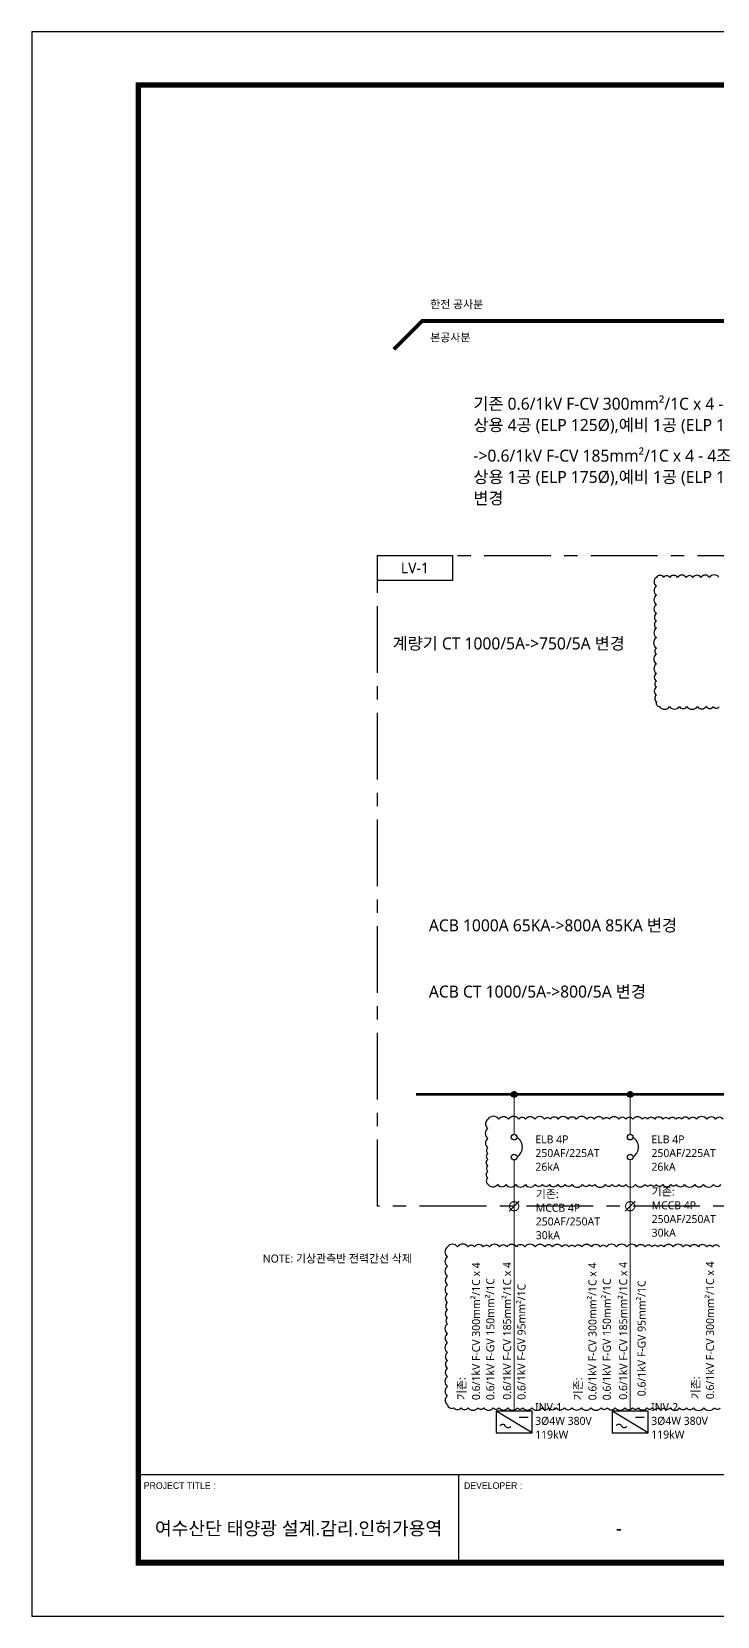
# Model space of a CAD drawing. Header units: millimetres. Extents: x 10297564 to 11610295, y -9287743 to -8409454.
# Drawn here: x 10381664 to 10407356, y -8795210 to -8735810 of the extents above; entities that cross this region are included whole.
import ezdxf
from ezdxf.enums import TextEntityAlignment as Align
from ezdxf.lldxf.tags import DXFTag

# ---------------------------------------------------------------- set-up
doc = ezdxf.new("R2010")
doc.units = ezdxf.units.MM
doc.header["$LTSCALE"] = 100
doc.linetypes.add('CENTER', pattern=[50.8, 31.75, -6.35, 6.35, -6.35])
doc.linetypes.add('CENTERX2', pattern=[4, 2.5, -0.5, 0.5, -0.5])
for name, color, linetype in [('1', 1, 'CENTER2'), ('2', 7, 'Continuous'), ('4', 4, 'Continuous'), ('7', 7, 'Continuous'), ('_도곽_마크', 7, 'Continuous'), ('BOX', 7, 'Continuous'), ('BOX_Def', 8, 'Continuous'), ('E-BACK', 8, 'Continuous'), ('E-PANL', 1, 'Continuous'), ('E-SYM1', 3, 'Continuous'), ('E-TEXT', 7, 'Continuous'), ('text', 7, 'Continuous')]:
    doc.layers.add(name, color=color, linetype=linetype)
doc.layers.add('250725 수정사항', color=21, linetype='Continuous', plot=False)
doc.layers.add('DIJ1-TEXT', color=7, linetype='Continuous', lineweight=5)
doc.layers.add('TITLE', color=7, linetype='Continuous', lineweight=0)
doc.layers.add('solar', color=7, linetype='Continuous', true_color=0x15299e)
doc.styles.add('MG', font='malgun.ttf')
doc.styles.add('RomanS', font='Dotum.ttf')
doc.styles.add('TITLE', font='H2GTRE.TTF')
tags = doc.linetypes.add('CENTER2', pattern=[1.125, 0.75, -0.125, 0.125, -0.125]).pattern_tags.tags
tags[10:11] = [DXFTag(74, 4), DXFTag(75, 0), DXFTag(340, '0'), DXFTag(46, 1.0), DXFTag(50, 0.0), DXFTag(44, 0.0), DXFTag(45, 0.0)]
tags[8:9] = [DXFTag(74, 4), DXFTag(75, 0), DXFTag(340, '0'), DXFTag(46, 1.0), DXFTag(50, 0.0), DXFTag(44, 0.0), DXFTag(45, 0.0)]
tags[6:7] = [DXFTag(74, 4), DXFTag(75, 0), DXFTag(340, '0'), DXFTag(46, 1.0), DXFTag(50, 0.0), DXFTag(44, 0.0), DXFTag(45, 0.0)]
tags[4:5] = [DXFTag(74, 4), DXFTag(75, 0), DXFTag(340, '0'), DXFTag(46, 1.0), DXFTag(50, 0.0), DXFTag(44, 0.0), DXFTag(45, 0.0)]

# ---------------------------------------------------------------- blocks, each defined once
blk = doc.blocks.new('A$C78AD5414')
at = {"layer": '_도곽_마크'}
for points in [[(40, 53), (40, 21)], [(160, 53), (40, 53)], [(160, 53), (160, 21)], [(280, 53), (160, 53)], [(40, 21), (811, 21)]]:
    blk.add_lwpolyline(points, dxfattribs=at)
at = {"layer": 'BOX', "const_width": 2}
blk.add_lwpolyline([(40, 20), (40, 574), (811, 574), (811, 20)], close=True, dxfattribs=at)
at = {"layer": 'BOX_Def'}
blk.add_lwpolyline([(0, 0), (841, 0), (841, 594), (0, 594)], close=True, dxfattribs=at)
at = {"style": 'TITLE'}
for s, p in [('여수산단 태양광 설계.감리.인허가용역', (100, 33)), ('-', (220, 33))]:
    blk.add_text(s, height=5, dxfattribs=at).set_placement(p, align=Align.MIDDLE)
at = {"layer": 'DIJ1-TEXT', "style": 'RomanS'}
for s, p in [('PROJECT TITLE :', (42, 49)), ('DEVELOPER :', (162, 49))]:
    blk.add_text(s, height=2.5, dxfattribs=at).set_placement(p, align=Align.MIDDLE_LEFT)
blk = doc.blocks.new('SLD_INV')
at = {"layer": 'E-SYM1'}
for p, q in [((675, -407), (-675, 407)), ((194, 188), (519, 188))]:
    blk.add_line(p, q, dxfattribs=at)
blk.add_lwpolyline([(-675, -407), (675, -407), (675, 407), (-675, 407)], close=True, dxfattribs=at)
for centre, start, end in [((-426, -196), 26.41833, 153.58167), ((-225, -96), 206.41833, 333.58167)]:
    blk.add_arc(centre, 112, start, end, dxfattribs=at)

msp = doc.modelspace()

# ---------------------------------------------------------------- linework, layer by layer
at = {"color": 1, "linetype": 'ByBlock'}
msp.add_lwpolyline([(10394617.9, -8755444.5), (10397431.4, -8755444.5), (10397431.4, -8756378.5), (10394617.9, -8756378.5)], close=True, dxfattribs=at)
at = {"layer": '1', "color": 1, "linetype": 'CENTER', "lineweight": 15, "ltscale": 10}
for p, q in [((10399553.1, -8780028.8), (10399934, -8779648)), ((10403902.5, -8780027.7), (10404283.3, -8779646.8))]:
    msp.add_line(p, q, dxfattribs=at)
for centre in [(10399743.6, -8779838.4), (10404092.9, -8779837.3)]:
    msp.add_circle(centre, 173.2, dxfattribs=at)
at = {"layer": '2', "color": 2}
for centre, radius in [((10399743.6, -8775646.6), 104.5), ((10399743.6, -8775646.6), 41.8), ((10404092.9, -8775645.5), 104.5), ((10404092.9, -8775645.5), 41.8)]:
    msp.add_circle(centre, radius, dxfattribs=at)
at = {"layer": '250725 수정사항'}
for points in [[(10407417.9, -8756264.3, 0.5205671), (10407060.3, -8756264.3, 0.5205671), (10406743.8, -8756264.3, 0.5205671), (10406443, -8756264.3, 0.5205671), (10406191.5, -8756264.3, 0.5205671), (10405862.3, -8756264.3, 0.5205671), (10405578.8, -8756264.3, 0.5205671), (10405348.9, -8756264.3, 0.5205671), (10405072.2, -8756264.3, 0.5205671), (10405072.2, -8756598.3, 0.5205671), (10405072.2, -8756929.5, 0.5205671), (10405072.2, -8757280.4, 0.5205671), (10405072.2, -8757620.9, 0.5205671), (10405072.2, -8757901, 0.5205671), (10405072.2, -8758173.7, 0.5205671), (10405072.2, -8758522.4, 0.5205671), (10405072.2, -8758917.8, 0.5205671), (10405072.2, -8759140, 0.5205671), (10405072.2, -8759510.2, 0.5205671), (10405072.2, -8759862.9, 0.5205671), (10405072.2, -8760154.4, 0.5205671), (10405072.2, -8760372, 0.5205671), (10405072.2, -8760680.6, 0.5205671), (10405072.2, -8760918, 0.5205671), (10405197.4, -8761108.9, 0.5205671), (10405569.7, -8761108.9, 0.5205671), (10405935.5, -8761108.9, 0.5205671), (10406217.8, -8761108.9, 0.5205671), (10406610.3, -8761108.9, 0.5205671), (10406940.2, -8761108.9, 0.5205671), (10407210.9, -8761108.9, 0.5205671), (10407430.8, -8761108.9, 0.5205671)], [(10407572.1, -8776574.5, 0.5205671), (10407294.9, -8776574.5, 0.5205671), (10406960.4, -8776574.5, 0.5205671), (10406574.1, -8776574.5, 0.5205671), (10406306.4, -8776574.5, 0.5205671), (10406018.5, -8776574.5, 0.5205671), (10405807.9, -8776574.5, 0.5205671), (10405544.1, -8776574.5, 0.5205671), (10405316.8, -8776574.5, 0.5205671), (10405013.6, -8776574.5, 0.5205671), (10404743.1, -8776574.5, 0.5205671), (10404540.6, -8776574.5, 0.5205671), (10404192.8, -8776574.5, 0.5205671), (10403933.3, -8776574.5, 0.5205671), (10403666.4, -8776574.5, 0.5205671), (10403306.7, -8776574.5, 0.5205671), (10403097.4, -8776574.5, 0.5205671), (10402739, -8776574.5, 0.5205671), (10402468.2, -8776574.5, 0.5205671), (10402072.4, -8776574.5, 0.5205671), (10401761.8, -8776574.5, 0.5205671), (10401396.5, -8776574.5, 0.5205671), (10401097.1, -8776574.5, 0.5205671), (10400881, -8776574.5, 0.5205671), (10400514.2, -8776574.5, 0.5205671), (10400172.5, -8776574.5, 0.5205671), (10399924.3, -8776574.5, 0.5205671), (10399526.7, -8776574.5, 0.5205671), (10399172.8, -8776574.5, 0.5205671), (10398757.4, -8776574.5, 0.5205671), (10398757.4, -8776913.8, 0.5205671), (10398757.4, -8777295.5, 0.5205671), (10398757.4, -8777649.4, 0.5205671), (10398757.4, -8777857.6, 0.5205671), (10398757.4, -8778083.7, 0.5205671), (10398757.4, -8778331.7, 0.5205671), (10398757.4, -8778533.5, 0.5205671), (10398757.4, -8778776.4, 0.5205671), (10398757.4, -8779005.7, 0.5205671), (10399126.5, -8779025.2, 0.5205671), (10399439.1, -8779025.2, 0.5205671), (10399802.1, -8779025.2, 0.5205671), (10400162.9, -8779025.2, 0.5205671), (10400535.1, -8779025.2, 0.5205671), (10400802.2, -8779025.2, 0.5205671), (10401067.3, -8779025.2, 0.5205671), (10401379.6, -8779025.2, 0.5205671), (10401659.3, -8779025.2, 0.5205671), (10401913.9, -8779025.2, 0.5205671), (10402299.5, -8779025.2, 0.5205671), (10402562.8, -8779025.2, 0.5205671), (10402767.5, -8779025.2, 0.5205671), (10403164.5, -8779025.2, 0.5205671), (10403415.6, -8779025.2, 0.5205671), (10403671.8, -8779025.2, 0.5205671), (10403926.7, -8779025.2, 0.5205671), (10404295, -8779025.2, 0.5205671), (10404641.3, -8779025.2, 0.5205671), (10404858.1, -8779025.2, 0.5205671), (10405071, -8779025.2, 0.5205671), (10405310.2, -8779025.2, 0.5205671), (10405615.6, -8779025.2, 0.5205671), (10405820.8, -8779025.2, 0.5205671), (10406131.4, -8779025.2, 0.5205671), (10406509, -8779025.2, 0.5205671), (10406842.6, -8779025.2, 0.5205671), (10407218.5, -8779025.2, 0.5205671), (10407492.6, -8779025.2, 0.5205671)], [(10407442, -8781360.6, 0.5205671), (10407177.5, -8781360.6, 0.5205671), (10406964.1, -8781360.6, 0.5205671), (10406647.7, -8781360.6, 0.5205671), (10406337.7, -8781360.6, 0.5205671), (10406073, -8781360.6, 0.5205671), (10405708.2, -8781360.6, 0.5205671), (10405347.5, -8781360.6, 0.5205671), (10405131.3, -8781360.6, 0.5205671), (10404906.2, -8781360.6, 0.5205671), (10404647.2, -8781360.6, 0.5205671), (10404334, -8781360.6, 0.5205671), (10403963.9, -8781360.6, 0.5205671), (10403583.1, -8781360.6, 0.5205671), (10403199.6, -8781360.6, 0.5205671), (10402966.7, -8781360.6, 0.5205671), (10402637.7, -8781360.6, 0.5205671), (10402279.8, -8781360.6, 0.5205671), (10402013.2, -8781360.6, 0.5205671), (10401798.8, -8781360.6, 0.5205671), (10401528.8, -8781360.6, 0.5205671), (10401185.9, -8781360.6, 0.5205671), (10400891.6, -8781360.6, 0.5205671), (10400528.7, -8781360.6, 0.5205671), (10400139, -8781360.6, 0.5205671), (10399829.7, -8781360.6, 0.5205671), (10399473.3, -8781360.6, 0.5205671), (10399194.3, -8781360.6, 0.5205671), (10398819.5, -8781360.6, 0.5205671), (10398588.6, -8781360.6, 0.5205671), (10398258.6, -8781360.6, 0.5205671), (10398023.6, -8781360.6, 0.5205671), (10397624.7, -8781360.6, 0.5205671), (10397243.6, -8781360.6, 0.5205671), (10397243.6, -8781730.5, 0.5205671), (10397243.6, -8782084.8, 0.5205671), (10397243.6, -8782461.1, 0.5205671), (10397243.6, -8782781.7, 0.5205671), (10397243.6, -8783129.2, 0.5205671), (10397243.6, -8783446.5, 0.5205671), (10397243.6, -8783713.5, 0.5205671), (10397243.6, -8784020.4, 0.5205671), (10397243.6, -8784241.2, 0.5205671), (10397243.6, -8784616.9, 0.5205671), (10397243.6, -8784948.2, 0.5205671), (10397243.6, -8785322.6, 0.5205671), (10397243.6, -8785624.6, 0.5205671), (10397243.6, -8785912.6, 0.5205671), (10397243.6, -8786218.6, 0.5205671), (10397243.6, -8786593.3, 0.5205671), (10397243.6, -8786942.2, 0.5205671), (10397243.6, -8787283.6, 0.5205671), (10397486.3, -8787391.5, 0.5205671), (10397754.2, -8787391.5, 0.5205671), (10398019.8, -8787391.5, 0.5205671), (10398391.3, -8787391.5, 0.5205671), (10398602.5, -8787391.5, 0.5205671), (10398958.6, -8787391.5, 0.5205671), (10399182.9, -8787391.5, 0.5205671), (10399508.8, -8787391.5, 0.5205671), (10399864.4, -8787391.5, 0.5205671), (10400067, -8787391.5, 0.5205671), (10400401.8, -8787391.5, 0.5205671), (10400778.2, -8787391.5, 0.5205671), (10401041.3, -8787391.5, 0.5205671), (10401329.6, -8787391.5, 0.5205671), (10401628.2, -8787391.5, 0.5205671), (10401913.5, -8787391.5, 0.5205671), (10402261.3, -8787391.5, 0.5205671), (10402627.1, -8787391.5, 0.5205671), (10403000.2, -8787391.5, 0.5205671), (10403234.7, -8787391.5, 0.5205671), (10403533.7, -8787391.5, 0.5205671), (10403897.4, -8787391.5, 0.5205671), (10404180.3, -8787391.5, 0.5205671), (10404400.9, -8787391.5, 0.5205671), (10404719.3, -8787391.5, 0.5205671), (10404919.6, -8787391.5, 0.5205671), (10405122.7, -8787391.5, 0.5205671), (10405348.4, -8787391.5, 0.5205671), (10405584, -8787391.5, 0.5205671), (10405945.5, -8787391.5, 0.5205671), (10406198.1, -8787391.5, 0.5205671), (10406464.3, -8787391.5, 0.5205671), (10406848, -8787391.5, 0.5205671), (10407246.9, -8787391.5, 0.5205671), (10407469.3, -8787391.5, 0.5205671)]]:
    msp.add_lwpolyline(points, format="xyb", dxfattribs=at)
at = {"layer": '4', "lineweight": 18}
for p, q in [((10399743.6, -8777142.4), (10399743.6, -8775646.5)), ((10404092.9, -8777141.3), (10404092.9, -8775645.4)), ((10399743.6, -8778101.6), (10399743.6, -8787523)), ((10404092.9, -8778100.4), (10404092.9, -8787521.9))]:
    msp.add_line(p, q, dxfattribs=at)
at = {"layer": '4', "lineweight": 18, "const_width": 100}
msp.add_lwpolyline([(10396070.7, -8775646.9), (10427351.4, -8775643.5)], dxfattribs=at)
at = {"layer": '7', "color": 2, "linetype": 'Continuous', "const_width": 125}
for points in [[(10399806, -8775646.6, -1), (10399681.1, -8775646.6, -1)], [(10404155.4, -8775645.5, -1), (10404030.4, -8775645.5, -1)]]:
    msp.add_lwpolyline(points, format="xyb", close=True, dxfattribs=at)
at = {"layer": 'E-PANL', "linetype": 'CENTERX2', "ltscale": 2500, "const_width": 139.7}
msp.add_lwpolyline([(10426510.3, -8745592.7), (10425447.7, -8746655.3), (10396293, -8746655.3), (10395230.4, -8747717.8)], dxfattribs=at)
at = {"layer": 'E-PANL', "linetype": 'CENTERX2', "ltscale": 10}
msp.add_lwpolyline([(10394617.9, -8755444.5), (10442703.3, -8755445.5), (10442701.3, -8779839.9), (10394617.9, -8779838.9)], close=True, dxfattribs=at)
at = {"layer": 'solar', "color": 2}
for centre in [(10399743.6, -8777249.3), (10404092.9, -8777248.1), (10399743.6, -8777994.8), (10404092.9, -8777993.6)]:
    msp.add_circle(centre, 106.8, dxfattribs=at)
for centre in [(10399610.7, -8777622), (10403960, -8777620.9)]:
    msp.add_arc(centre, 442, 302.833037, 57.166963, dxfattribs=at)

# ---------------------------------------------------------------- block references
at = {"layer": 'E-BACK', "linetype": 'ByBlock'}
for p in [(10399743.6, -8787930.4), (10404092.9, -8787929.2)]:
    msp.add_blockref('SLD_INV', p, dxfattribs=at)
at = {"layer": 'TITLE', "color": 4, "xscale": 100, "yscale": 100, "zscale": 100}
msp.add_blockref('A$C78AD5414', (10381664, -8795209.7), dxfattribs=at)

# ---------------------------------------------------------------- texts
at = {"layer": '250725 수정사항', "ltscale": 1.8, "style": 'MG'}
for s, p in [('기존 0.6/1kV F-CV 300mm²/1C x 4 - 4조', (10398217, -8749754.7)), ('상용 4공 (ELP 125%%C),예비 1공 (ELP 125%%C)', (10398217, -8750552.5)), ('->0.6/1kV F-CV 185mm²/1C x 4 - 4조', (10398217, -8751702.2)), ('상용 1공 (ELP 175%%C),예비 1공 (ELP 175%%C)', (10398217, -8752500)), ('변경', (10398217, -8753297.8)), ('계량기 CT 1000/5A->750/5A 변경', (10395188.4, -8758741.5)), ('ACB 1000A 65KA->800A 85KA 변경', (10396547.4, -8769308.9)), ('ACB CT 1000/5A->800/5A 변경', (10396547.4, -8771791.9))]:
    msp.add_text(s, height=450, dxfattribs=at).set_placement(p, align=Align.MIDDLE_LEFT)
at = {"layer": '250725 수정사항', "style": 'MG'}
for s, p in [('기존:', (10400554.1, -8779382.1)), ('기존:', (10404896.8, -8779289.5)), ('MCCB 4P', (10400554.1, -8779895.7)), ('MCCB 4P', (10404896.8, -8779803)), ('250AF/250AT', (10400554.1, -8780409.2)), ('250AF/250AT', (10404896.8, -8780316.6)), ('30kA', (10400554.1, -8780922.7)), ('30kA', (10404896.8, -8780830.1)), ('NOTE: 기상관측반 전력간선 삭제', (10390323.5, -8781799.7))]:
    msp.add_text(s, height=300, dxfattribs=at).set_placement(p, align=Align.MIDDLE_LEFT)
for s, p in [('0.6/1kV F-CV 300mm²/1C x 4', (10398313.3, -8787104.9)), ('0.6/1kV F-CV 300mm²/1C x 4', (10402678.3, -8787113.5)), ('0.6/1kV F-CV 300mm²/1C x 4', (10407084.8, -8787074)), ('0.6/1kV F-GV 150mm²/1C', (10398851.3, -8787104.9)), ('0.6/1kV F-GV 150mm²/1C', (10403216.3, -8787113.5)), ('기존:', (10397775.3, -8787104.9)), ('기존:', (10402140.3, -8787113.5)), ('기존:', (10406546.8, -8787074))]:
    msp.add_text(s, height=300, rotation=90, dxfattribs=at).set_placement(p, align=Align.MIDDLE_LEFT)
at = {"layer": 'E-TEXT', "style": 'MG'}
for s, p in [('한전 공사분', (10396598.7, -8746179.7)), ('본공사분', (10396598.7, -8747422.4))]:
    msp.add_text(s, height=300, dxfattribs=at).set_placement(p)
for s, p in [('ELB 4P', (10400539.7, -8777331.1)), ('ELB 4P', (10404889, -8777329.9)), ('250AF/225AT', (10400539.7, -8777844.6)), ('250AF/225AT', (10404889, -8777843.5)), ('26kA', (10400539.7, -8778358.2)), ('26kA', (10404889, -8778357)), ('INV-1', (10400530.9, -8787369.5)), ('INV-2', (10404880.3, -8787368.3)), ('3Ø4W 380V', (10400530.9, -8787883)), ('119kW', (10400530.9, -8788396.6)), ('3Ø4W 380V', (10404880.3, -8787881.9)), ('119kW', (10404880.3, -8788395.4))]:
    msp.add_text(s, height=300, dxfattribs=at).set_placement(p, align=Align.MIDDLE_LEFT)
at = {"layer": 'E-TEXT', "color": 3, "style": 'MG'}
for s, p in [('0.6/1kV F-CV 185mm²/1C x 4', (10399480, -8787092.7)), ('0.6/1kV F-CV 185mm²/1C x 4', (10403829.3, -8787091.5)), ('0.6/1kV F-GV 95mm²/1C', (10400018, -8787092.7)), ('0.6/1kV F-GV 95mm²/1C', (10404519.2, -8786961.2))]:
    msp.add_text(s, height=300, rotation=90, dxfattribs=at).set_placement(p, align=Align.MIDDLE_LEFT)
at = {"layer": 'text', "style": 'MG'}
msp.add_text('LV-1', height=400, dxfattribs=at).set_placement((10396024.6, -8755911.5), align=Align.MIDDLE_CENTER)

doc.saveas('drawing.dxf')
